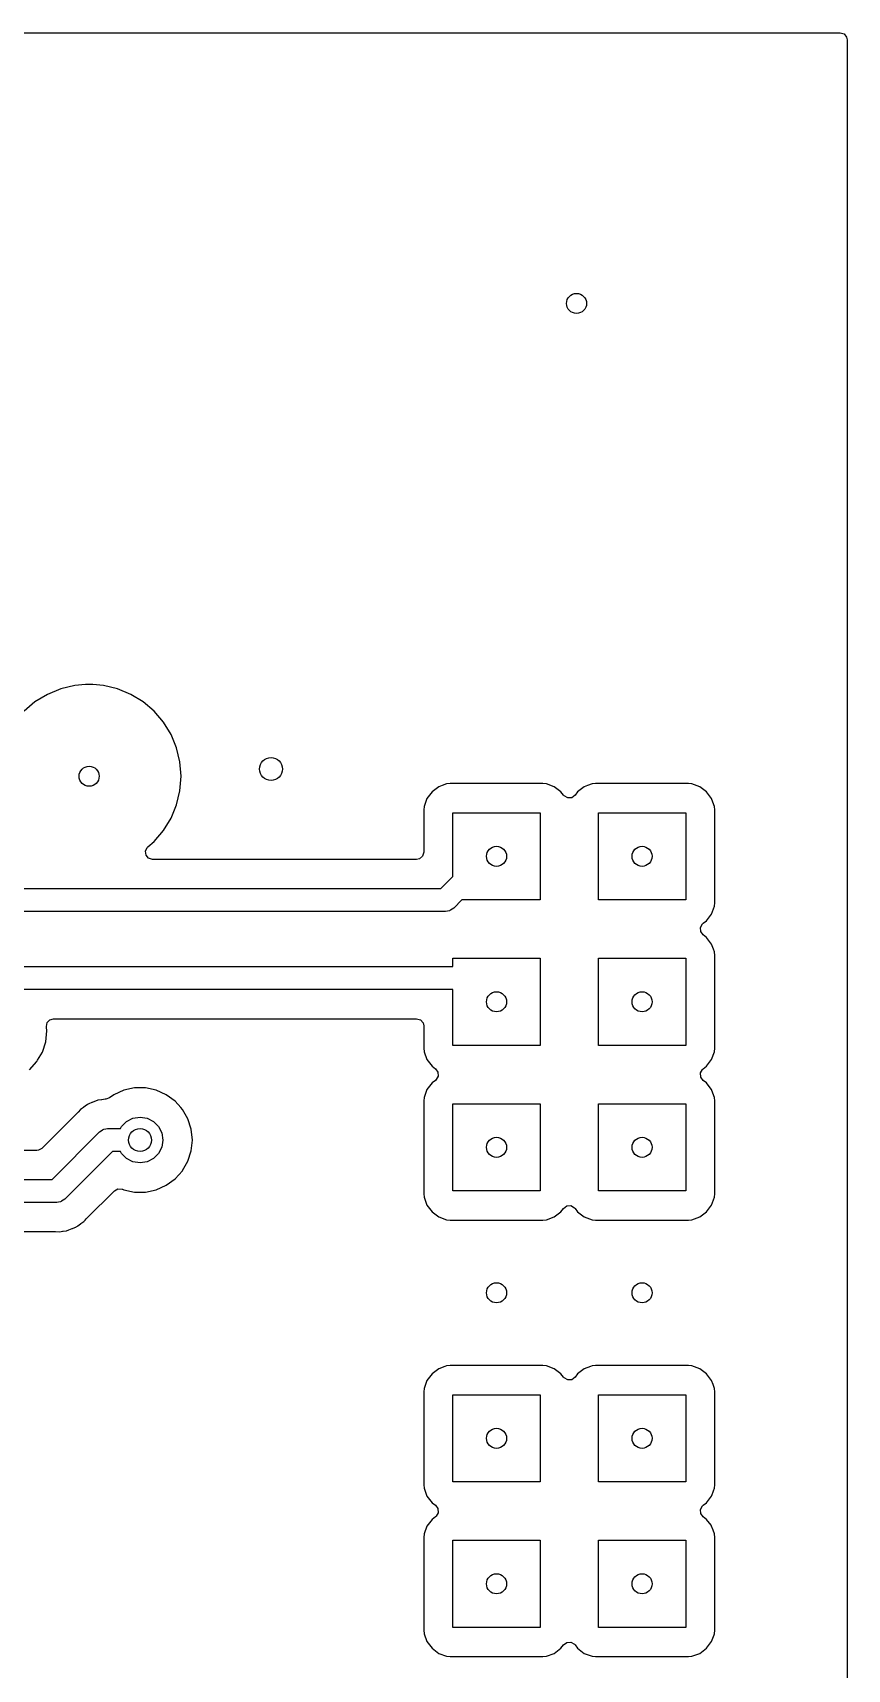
# Model space of a CAD drawing. Extents: x 0.01 to 3.59, y 0.01 to 1.99.
# Drawn here: x 3.026 to 3.586, y 0.861 to 1.986 of the extents above; entities that cross this region are included whole.
import ezdxf

# ---------------------------------------------------------------- set-up
doc = ezdxf.new("R2010")
doc.units = 0
doc.header["$MEASUREMENT"] = 0
doc.layers.add('BLACK', color=7, linetype='CONTINUOUS')

msp = doc.modelspace()

# ---------------------------------------------------------------- linework, layer by layer
at = {"layer": 'BLACK', "linetype": 'CONTINUOUS'}
for p, q in [((0.0189, 1.986), (3.5811, 1.986)), ((3.5811, 1.986), (3.5838, 1.9853)), ((3.5838, 1.9853), (3.5856, 1.9831)), ((3.5856, 1.9831), (3.586, 1.9811)), ((3.586, 1.9811), (3.586, 0.0189)), ((3.0363, 1.5313), (3.0278, 1.5261)), ((3.0455, 1.5351), (3.0363, 1.5313)), ((3.0551, 1.5374), (3.0455, 1.5351)), ((3.0625, 1.538), (3.0551, 1.5374)), ((3.0675, 1.538), (3.0625, 1.538)), ((3.0749, 1.5374), (3.0675, 1.538)), ((3.0845, 1.5351), (3.0749, 1.5374)), ((3.0937, 1.5313), (3.0845, 1.5351)), ((3.1022, 1.5261), (3.0937, 1.5313)), ((3.0278, 1.5261), (3.0203, 1.5197)), ((3.0278, 1.5261), (3.0278, 1.5261)), ((3.0278, 1.5261), (3.0278, 1.5261)), ((3.1097, 1.5197), (3.1022, 1.5261)), ((3.1161, 1.5122), (3.1097, 1.5197)), ((3.1213, 1.5037), (3.1161, 1.5122)), ((3.1251, 1.4945), (3.1213, 1.5037)), ((3.1274, 1.4849), (3.1251, 1.4945)), ((3.1282, 1.475), (3.1274, 1.4849)), ((3.1274, 1.4651), (3.1282, 1.475)), ((3.1251, 1.4555), (3.1274, 1.4651)), ((3.3007, 1.4643), (3.2972, 1.4597)), ((3.3053, 1.4678), (3.3007, 1.4643)), ((3.3076, 1.4686), (3.3053, 1.4678)), ((3.3053, 1.4678), (3.3053, 1.4678)), ((3.3053, 1.4678), (3.3053, 1.4678)), ((3.3107, 1.4698), (3.3076, 1.4686)), ((3.3131, 1.47), (3.3107, 1.4698)), ((3.3107, 1.4698), (3.3107, 1.4698)), ((3.3769, 1.47), (3.3131, 1.47)), ((3.3131, 1.47), (3.3131, 1.47)), ((3.3131, 1.47), (3.3131, 1.47)), ((3.3793, 1.4698), (3.3769, 1.47)), ((3.3769, 1.47), (3.3769, 1.47)), ((3.3769, 1.47), (3.3769, 1.47)), ((3.3847, 1.4678), (3.3793, 1.4698)), ((3.3793, 1.4698), (3.3793, 1.4698)), ((3.3793, 1.4698), (3.3793, 1.4698)), ((3.3893, 1.4643), (3.3847, 1.4678)), ((3.3847, 1.4678), (3.3847, 1.4678)), ((3.3847, 1.4678), (3.3847, 1.4678)), ((3.391, 1.462), (3.3893, 1.4643)), ((3.4007, 1.4643), (3.399, 1.462)), ((3.4053, 1.4678), (3.4007, 1.4643)), ((3.4076, 1.4686), (3.4053, 1.4678)), ((3.4053, 1.4678), (3.4053, 1.4678)), ((3.4053, 1.4678), (3.4053, 1.4678)), ((3.4107, 1.4698), (3.4076, 1.4686)), ((3.4131, 1.47), (3.4107, 1.4698)), ((3.4107, 1.4698), (3.4107, 1.4698)), ((3.4769, 1.47), (3.4131, 1.47)), ((3.4131, 1.47), (3.4131, 1.47)), ((3.4131, 1.47), (3.4131, 1.47)), ((3.4793, 1.4698), (3.4769, 1.47)), ((3.4769, 1.47), (3.4769, 1.47)), ((3.4769, 1.47), (3.4769, 1.47)), ((3.4847, 1.4678), (3.4793, 1.4698)), ((3.4793, 1.4698), (3.4793, 1.4698)), ((3.4793, 1.4698), (3.4793, 1.4698)), ((3.4893, 1.4643), (3.4847, 1.4678)), ((3.4928, 1.4597), (3.4893, 1.4643)), ((3.1213, 1.4463), (3.1251, 1.4555)), ((3.2952, 1.4543), (3.295, 1.4519)), ((3.295, 1.4519), (3.295, 1.4229)), ((3.2972, 1.4597), (3.2952, 1.4543)), ((3.2952, 1.4543), (3.2952, 1.4543)), ((3.2972, 1.4597), (3.2972, 1.4597)), ((3.3915, 1.4615), (3.391, 1.462)), ((3.3939, 1.4601), (3.3915, 1.4615)), ((3.3967, 1.4603), (3.3939, 1.4601)), ((3.399, 1.462), (3.3967, 1.4603)), ((3.4943, 1.4555), (3.4928, 1.4597)), ((3.4948, 1.4543), (3.4943, 1.4555)), ((3.495, 1.4519), (3.4948, 1.4543)), ((3.4948, 1.4543), (3.4948, 1.4543)), ((3.495, 1.3881), (3.495, 1.4519)), ((3.495, 1.4519), (3.495, 1.4519)), ((3.1161, 1.4378), (3.1213, 1.4463)), ((3.315, 1.4061), (3.315, 1.45)), ((3.315, 1.45), (3.375, 1.45)), ((3.375, 1.45), (3.375, 1.39)), ((3.415, 1.39), (3.415, 1.45)), ((3.415, 1.45), (3.475, 1.45)), ((3.475, 1.45), (3.475, 1.39)), ((3.1054, 1.4266), (3.1097, 1.4303)), ((3.1097, 1.4303), (3.1161, 1.4378)), ((3.1161, 1.4378), (3.1161, 1.4378)), ((3.1161, 1.4378), (3.1161, 1.4378)), ((3.1037, 1.4236), (3.1049, 1.4261)), ((3.1041, 1.4208), (3.1037, 1.4236)), ((3.1059, 1.4187), (3.1041, 1.4208)), ((3.1049, 1.4261), (3.1054, 1.4266)), ((3.1086, 1.4179), (3.1059, 1.4187)), ((3.29, 1.4179), (3.1086, 1.4179)), ((3.2921, 1.4183), (3.29, 1.4179)), ((3.2942, 1.4202), (3.2921, 1.4183)), ((3.295, 1.4229), (3.2942, 1.4202)), ((3.3067, 1.3979), (3.315, 1.4061)), ((2.41, 1.3979), (3.3067, 1.3979)), ((3.3144, 1.3837), (3.3134, 1.3829)), ((3.3156, 1.3844), (3.3144, 1.3837)), ((3.3211, 1.39), (3.3156, 1.3844)), ((3.375, 1.39), (3.3211, 1.39)), ((3.475, 1.39), (3.415, 1.39)), ((3.4928, 1.3803), (3.4948, 1.3857)), ((3.4948, 1.3857), (3.495, 1.3881)), ((3.4948, 1.3857), (3.4948, 1.3857)), ((3.495, 1.3881), (3.495, 1.3881)), ((3.31, 1.3821), (2.4133, 1.3821)), ((3.3113, 1.3824), (3.31, 1.3821)), ((3.3126, 1.3826), (3.3113, 1.3824)), ((3.313, 1.3828), (3.3126, 1.3826)), ((3.3134, 1.3829), (3.313, 1.3828)), ((3.4851, 1.3711), (3.4865, 1.3735)), ((3.4865, 1.3735), (3.487, 1.374)), ((3.487, 1.374), (3.4893, 1.3757)), ((3.4893, 1.3757), (3.4928, 1.3803)), ((3.4928, 1.3803), (3.4928, 1.3803)), ((3.4853, 1.3683), (3.4851, 1.3711)), ((3.487, 1.366), (3.4853, 1.3683)), ((3.4893, 1.3643), (3.487, 1.366)), ((3.4928, 1.3597), (3.4893, 1.3643)), ((3.315, 1.3442), (3.315, 1.35)), ((3.315, 1.35), (3.375, 1.35)), ((3.375, 1.35), (3.375, 1.29)), ((3.415, 1.29), (3.415, 1.35)), ((3.415, 1.35), (3.475, 1.35)), ((3.475, 1.35), (3.475, 1.29)), ((3.4941, 1.3561), (3.4928, 1.3597)), ((3.4948, 1.3543), (3.4941, 1.3561)), ((3.495, 1.3519), (3.4948, 1.3543)), ((3.4948, 1.3543), (3.4948, 1.3543)), ((3.495, 1.2881), (3.495, 1.3519)), ((3.495, 1.3519), (3.495, 1.3519)), ((2.4452, 1.3442), (3.0263, 1.3442)), ((3.0263, 1.3442), (3.1737, 1.3442)), ((3.1737, 1.3442), (3.315, 1.3442)), ((3.0263, 1.3285), (2.4484, 1.3285)), ((3.1737, 1.3285), (3.0263, 1.3285)), ((3.315, 1.3285), (3.1737, 1.3285)), ((3.315, 1.29), (3.315, 1.3285)), ((3.0357, 1.303), (3.0362, 1.3057)), ((3.0362, 1.3057), (3.0381, 1.3077)), ((3.0381, 1.3077), (3.0406, 1.3084)), ((3.0406, 1.3084), (3.172, 1.3084)), ((3.172, 1.3084), (3.29, 1.3084)), ((3.29, 1.3084), (3.2927, 1.3076)), ((3.2927, 1.3076), (3.2945, 1.3055)), ((3.2945, 1.3055), (3.295, 1.3035)), ((3.0352, 1.2925), (3.036, 1.3)), ((3.0357, 1.3026), (3.0357, 1.303)), ((3.036, 1.3), (3.0357, 1.3026)), ((3.295, 1.3035), (3.295, 1.2881)), ((3.0296, 1.2798), (3.0329, 1.2854)), ((3.0329, 1.2854), (3.0352, 1.2925)), ((3.295, 1.2881), (3.2952, 1.2857)), ((3.2952, 1.2857), (3.2952, 1.2857)), ((3.2952, 1.2857), (3.2972, 1.2803)), ((3.375, 1.29), (3.315, 1.29)), ((3.475, 1.29), (3.415, 1.29)), ((3.4928, 1.2803), (3.4948, 1.2857)), ((3.4948, 1.2857), (3.495, 1.2881)), ((3.4948, 1.2857), (3.4948, 1.2857)), ((3.495, 1.2881), (3.495, 1.2881)), ((3.0241, 1.2733), (3.0291, 1.2789)), ((3.0291, 1.2789), (3.0296, 1.2798)), ((3.0291, 1.2789), (3.0291, 1.2789)), ((3.2972, 1.2803), (3.2972, 1.2803)), ((3.2972, 1.2803), (3.3007, 1.2757)), ((3.3007, 1.2757), (3.303, 1.274)), ((3.303, 1.274), (3.3047, 1.2717)), ((3.3047, 1.2717), (3.3049, 1.2689)), ((3.4851, 1.2711), (3.4865, 1.2735)), ((3.4853, 1.2683), (3.4851, 1.2711)), ((3.4865, 1.2735), (3.487, 1.274)), ((3.487, 1.274), (3.4893, 1.2757)), ((3.4893, 1.2757), (3.4928, 1.2803)), ((3.4928, 1.2803), (3.4928, 1.2803)), ((3.0962, 1.2608), (3.0889, 1.2592)), ((3.1038, 1.2608), (3.0962, 1.2608)), ((3.1111, 1.2592), (3.1038, 1.2608)), ((3.3007, 1.2643), (3.2972, 1.2597)), ((3.303, 1.266), (3.3007, 1.2643)), ((3.3035, 1.2665), (3.303, 1.266)), ((3.3049, 1.2689), (3.3035, 1.2665)), ((3.487, 1.266), (3.4853, 1.2683)), ((3.4893, 1.2643), (3.487, 1.266)), ((3.4919, 1.2608), (3.4893, 1.2643)), ((3.4928, 1.2597), (3.4919, 1.2608)), ((3.0632, 1.249), (3.0613, 1.2476)), ((3.0636, 1.2492), (3.0632, 1.249)), ((3.0632, 1.249), (3.0632, 1.249)), ((3.0643, 1.2497), (3.0636, 1.2492)), ((3.0647, 1.2499), (3.0643, 1.2497)), ((3.0669, 1.2507), (3.0647, 1.2499)), ((3.0647, 1.2499), (3.0647, 1.2499)), ((3.0647, 1.2499), (3.0647, 1.2499)), ((3.0647, 1.2499), (3.0647, 1.2499)), ((3.0647, 1.2499), (3.0647, 1.2499)), ((3.0672, 1.2508), (3.0669, 1.2507)), ((3.0675, 1.251), (3.0672, 1.2508)), ((3.0694, 1.2518), (3.0675, 1.251)), ((3.0698, 1.2519), (3.0694, 1.2518)), ((3.0706, 1.2521), (3.0698, 1.2519)), ((3.071, 1.2523), (3.0706, 1.2521)), ((3.0734, 1.2526), (3.071, 1.2523)), ((3.071, 1.2523), (3.071, 1.2523)), ((3.071, 1.2523), (3.071, 1.2523)), ((3.0737, 1.2526), (3.0734, 1.2526)), ((3.076, 1.253), (3.0737, 1.2526)), ((3.0762, 1.2531), (3.076, 1.253)), ((3.076, 1.253), (3.076, 1.253)), ((3.076, 1.253), (3.076, 1.253)), ((3.0764, 1.2531), (3.0762, 1.2531)), ((3.0791, 1.254), (3.0764, 1.2531)), ((3.082, 1.2561), (3.0791, 1.254)), ((3.0889, 1.2592), (3.082, 1.2561)), ((3.082, 1.2561), (3.082, 1.2561)), ((3.118, 1.2561), (3.1111, 1.2592)), ((3.1241, 1.2517), (3.118, 1.2561)), ((3.128, 1.2474), (3.1241, 1.2517)), ((3.1241, 1.2517), (3.1241, 1.2517)), ((3.1241, 1.2517), (3.1241, 1.2517)), ((3.2952, 1.2543), (3.295, 1.2519)), ((3.295, 1.2519), (3.295, 1.1881)), ((3.2972, 1.2597), (3.2952, 1.2543)), ((3.2952, 1.2543), (3.2952, 1.2543)), ((3.2972, 1.2597), (3.2972, 1.2597)), ((3.315, 1.19), (3.315, 1.25)), ((3.315, 1.25), (3.375, 1.25)), ((3.375, 1.25), (3.375, 1.19)), ((3.415, 1.19), (3.415, 1.25)), ((3.415, 1.25), (3.475, 1.25)), ((3.475, 1.25), (3.475, 1.19)), ((3.4937, 1.2572), (3.4928, 1.2597)), ((3.4948, 1.2543), (3.4937, 1.2572)), ((3.495, 1.2519), (3.4948, 1.2543)), ((3.4948, 1.2543), (3.4948, 1.2543)), ((3.495, 1.1881), (3.495, 1.2519)), ((3.495, 1.2519), (3.495, 1.2519)), ((3.0573, 1.244), (3.0326, 1.2193)), ((3.0575, 1.2442), (3.0573, 1.244)), ((3.0591, 1.246), (3.0575, 1.2442)), ((3.0611, 1.2474), (3.0591, 1.246)), ((3.0591, 1.246), (3.0591, 1.246)), ((3.0613, 1.2476), (3.0611, 1.2474)), ((3.0873, 1.2343), (3.0907, 1.2377)), ((3.0907, 1.2377), (3.0951, 1.24)), ((3.0951, 1.24), (3.1, 1.2407)), ((3.1, 1.2407), (3.1049, 1.24)), ((3.1049, 1.24), (3.1093, 1.2377)), ((3.1093, 1.2377), (3.1127, 1.2343)), ((3.1291, 1.2461), (3.128, 1.2474)), ((3.1329, 1.2396), (3.1291, 1.2461)), ((3.1352, 1.2325), (3.1329, 1.2396)), ((3.0395, 1.1979), (3.0722, 1.2306)), ((3.0722, 1.2306), (3.0733, 1.2313)), ((3.0733, 1.2313), (3.0743, 1.2321)), ((3.0743, 1.2321), (3.0747, 1.2322)), ((3.0747, 1.2322), (3.0751, 1.2324)), ((3.0751, 1.2324), (3.0764, 1.2326)), ((3.0764, 1.2326), (3.0777, 1.2329)), ((3.0777, 1.2329), (3.0866, 1.2329)), ((3.0866, 1.2329), (3.0873, 1.2343)), ((3.1127, 1.2343), (3.115, 1.2299)), ((3.115, 1.2299), (3.1157, 1.225)), ((3.136, 1.225), (3.1352, 1.2325)), ((3.0291, 1.2179), (2.5157, 1.2179)), ((3.0302, 1.218), (3.0291, 1.2179)), ((3.0326, 1.2193), (3.0302, 1.218)), ((3.081, 1.2171), (3.0483, 1.1844)), ((3.0866, 1.2171), (3.081, 1.2171)), ((3.0873, 1.2157), (3.0866, 1.2171)), ((3.0907, 1.2123), (3.0873, 1.2157)), ((3.1127, 1.2157), (3.1093, 1.2123)), ((3.115, 1.2201), (3.1127, 1.2157)), ((3.1157, 1.225), (3.115, 1.2201)), ((3.1329, 1.2104), (3.1352, 1.2175)), ((3.1352, 1.2175), (3.136, 1.225)), ((3.0951, 1.21), (3.0907, 1.2123)), ((3.1, 1.2093), (3.0951, 1.21)), ((3.1049, 1.21), (3.1, 1.2093)), ((3.1093, 1.2123), (3.1049, 1.21)), ((3.1241, 1.1983), (3.1291, 1.2039)), ((3.1291, 1.2039), (3.1292, 1.204)), ((3.1291, 1.2039), (3.1291, 1.2039)), ((3.1292, 1.204), (3.1329, 1.2104)), ((2.39, 1.1979), (3.0395, 1.1979)), ((3.1111, 1.1908), (3.118, 1.1939)), ((3.118, 1.1939), (3.1241, 1.1983)), ((3.0427, 1.1821), (2.3933, 1.1821)), ((3.044, 1.1824), (3.0427, 1.1821)), ((3.0453, 1.1826), (3.044, 1.1824)), ((3.0457, 1.1828), (3.0453, 1.1826)), ((3.0461, 1.1829), (3.0457, 1.1828)), ((3.0472, 1.1837), (3.0461, 1.1829)), ((3.0483, 1.1844), (3.0472, 1.1837)), ((3.0632, 1.171), (3.0824, 1.1902)), ((3.0824, 1.1902), (3.0848, 1.1915)), ((3.0848, 1.1915), (3.0876, 1.1913)), ((3.0876, 1.1913), (3.0879, 1.1912)), ((3.0879, 1.1912), (3.0889, 1.1908)), ((3.0889, 1.1908), (3.0962, 1.1892)), ((3.0962, 1.1892), (3.1038, 1.1892)), ((3.1038, 1.1892), (3.1111, 1.1908)), ((3.295, 1.1881), (3.2952, 1.1857)), ((3.2952, 1.1857), (3.2952, 1.1857)), ((3.2952, 1.1857), (3.2972, 1.1803)), ((3.375, 1.19), (3.315, 1.19)), ((3.475, 1.19), (3.415, 1.19)), ((3.4928, 1.1803), (3.4948, 1.1857)), ((3.4948, 1.1857), (3.495, 1.1881)), ((3.4948, 1.1857), (3.4948, 1.1857)), ((3.495, 1.1881), (3.495, 1.1881)), ((3.0614, 1.169), (3.0623, 1.17)), ((3.0623, 1.17), (3.0629, 1.1708)), ((3.0629, 1.1708), (3.0632, 1.171)), ((3.2972, 1.1803), (3.2972, 1.1803)), ((3.2972, 1.1803), (3.3007, 1.1757)), ((3.3007, 1.1757), (3.3053, 1.1722)), ((3.3053, 1.1722), (3.3053, 1.1722)), ((3.3053, 1.1722), (3.3107, 1.1702)), ((3.3107, 1.1702), (3.3107, 1.1702)), ((3.3107, 1.1702), (3.3131, 1.17)), ((3.3131, 1.17), (3.3131, 1.17)), ((3.3131, 1.17), (3.3769, 1.17)), ((3.3769, 1.17), (3.3793, 1.1702)), ((3.3793, 1.1702), (3.3847, 1.1722)), ((3.3793, 1.1702), (3.3793, 1.1702)), ((3.3847, 1.1722), (3.3893, 1.1757)), ((3.3847, 1.1722), (3.3847, 1.1722)), ((3.3893, 1.1757), (3.391, 1.178)), ((3.391, 1.178), (3.3933, 1.1797)), ((3.3933, 1.1797), (3.3961, 1.1799)), ((3.3961, 1.1799), (3.3985, 1.1785)), ((3.3985, 1.1785), (3.399, 1.178)), ((3.399, 1.178), (3.4007, 1.1757)), ((3.4007, 1.1757), (3.4053, 1.1722)), ((3.4053, 1.1722), (3.4053, 1.1722)), ((3.4053, 1.1722), (3.4107, 1.1702)), ((3.4107, 1.1702), (3.4107, 1.1702)), ((3.4107, 1.1702), (3.4131, 1.17)), ((3.4131, 1.17), (3.4131, 1.17)), ((3.4131, 1.17), (3.4769, 1.17)), ((3.4769, 1.17), (3.4793, 1.1702)), ((3.4793, 1.1702), (3.4847, 1.1722)), ((3.4793, 1.1702), (3.4793, 1.1702)), ((3.4847, 1.1722), (3.4893, 1.1757)), ((3.4847, 1.1722), (3.4847, 1.1722)), ((3.4893, 1.1757), (3.4928, 1.1803)), ((3.4928, 1.1803), (3.4928, 1.1803)), ((2.6802, 1.1621), (3.0417, 1.1621)), ((3.0417, 1.1621), (3.042, 1.1621)), ((3.042, 1.1621), (3.0444, 1.162)), ((3.0444, 1.162), (3.0457, 1.1622)), ((3.0444, 1.162), (3.0444, 1.162)), ((3.0457, 1.1622), (3.0468, 1.1624)), ((3.0468, 1.1624), (3.0471, 1.1624)), ((3.0471, 1.1624), (3.0495, 1.1627)), ((3.0495, 1.1627), (3.0498, 1.1629)), ((3.0495, 1.1627), (3.0495, 1.1627)), ((3.0495, 1.1627), (3.0495, 1.1627)), ((3.0498, 1.1629), (3.0507, 1.1631)), ((3.0507, 1.1631), (3.0511, 1.1632)), ((3.0511, 1.1632), (3.0533, 1.1642)), ((3.0511, 1.1632), (3.0511, 1.1632)), ((3.0511, 1.1632), (3.0511, 1.1632)), ((3.0533, 1.1642), (3.0535, 1.1643)), ((3.0535, 1.1643), (3.0551, 1.1649)), ((3.0551, 1.1649), (3.0558, 1.1651)), ((3.0558, 1.1651), (3.0561, 1.1653)), ((3.0561, 1.1653), (3.0569, 1.1658)), ((3.0569, 1.1658), (3.0573, 1.166)), ((3.0573, 1.166), (3.0591, 1.1674)), ((3.0573, 1.166), (3.0573, 1.166)), ((3.0591, 1.1674), (3.0594, 1.1676)), ((3.0594, 1.1676), (3.0614, 1.169)), ((3.3095, 1.0693), (3.3053, 1.0678)), ((3.3107, 1.0698), (3.3095, 1.0693)), ((3.3131, 1.07), (3.3107, 1.0698)), ((3.3107, 1.0698), (3.3107, 1.0698)), ((3.3131, 1.07), (3.3131, 1.07)), ((3.3769, 1.07), (3.3131, 1.07)), ((3.3131, 1.07), (3.3131, 1.07)), ((3.3793, 1.0698), (3.3769, 1.07)), ((3.3769, 1.07), (3.3769, 1.07)), ((3.3769, 1.07), (3.3769, 1.07)), ((3.3847, 1.0678), (3.3793, 1.0698)), ((3.3793, 1.0698), (3.3793, 1.0698)), ((3.3793, 1.0698), (3.3793, 1.0698)), ((3.4095, 1.0693), (3.4053, 1.0678)), ((3.4107, 1.0698), (3.4095, 1.0693)), ((3.4131, 1.07), (3.4107, 1.0698)), ((3.4107, 1.0698), (3.4107, 1.0698)), ((3.4769, 1.07), (3.4131, 1.07)), ((3.4131, 1.07), (3.4131, 1.07)), ((3.4131, 1.07), (3.4131, 1.07)), ((3.4793, 1.0698), (3.4769, 1.07)), ((3.4769, 1.07), (3.4769, 1.07)), ((3.4769, 1.07), (3.4769, 1.07)), ((3.4847, 1.0678), (3.4793, 1.0698)), ((3.4793, 1.0698), (3.4793, 1.0698)), ((3.4793, 1.0698), (3.4793, 1.0698)), ((3.2972, 1.0597), (3.2952, 1.0543)), ((3.3007, 1.0643), (3.2972, 1.0597)), ((3.2972, 1.0597), (3.2972, 1.0597)), ((3.3053, 1.0678), (3.3007, 1.0643)), ((3.3053, 1.0678), (3.3053, 1.0678)), ((3.3053, 1.0678), (3.3053, 1.0678)), ((3.3893, 1.0643), (3.3847, 1.0678)), ((3.3847, 1.0678), (3.3847, 1.0678)), ((3.3847, 1.0678), (3.3847, 1.0678)), ((3.391, 1.062), (3.3893, 1.0643)), ((3.3915, 1.0615), (3.391, 1.062)), ((3.3939, 1.0601), (3.3915, 1.0615)), ((3.3967, 1.0603), (3.3939, 1.0601)), ((3.399, 1.062), (3.3967, 1.0603)), ((3.4007, 1.0643), (3.399, 1.062)), ((3.4053, 1.0678), (3.4007, 1.0643)), ((3.4053, 1.0678), (3.4053, 1.0678)), ((3.4053, 1.0678), (3.4053, 1.0678)), ((3.4893, 1.0643), (3.4847, 1.0678)), ((3.4847, 1.0678), (3.4847, 1.0678)), ((3.4847, 1.0678), (3.4847, 1.0678)), ((3.4913, 1.0616), (3.4893, 1.0643)), ((3.4928, 1.0597), (3.4913, 1.0616)), ((3.4938, 1.0569), (3.4928, 1.0597)), ((3.2952, 1.0543), (3.295, 1.0519)), ((3.295, 1.0519), (3.295, 0.9881)), ((3.2952, 1.0543), (3.2952, 1.0543)), ((3.315, 0.99), (3.315, 1.05)), ((3.315, 1.05), (3.375, 1.05)), ((3.375, 1.05), (3.375, 0.99)), ((3.415, 0.99), (3.415, 1.05)), ((3.415, 1.05), (3.475, 1.05)), ((3.475, 1.05), (3.475, 0.99)), ((3.4948, 1.0543), (3.4938, 1.0569)), ((3.495, 1.0519), (3.4948, 1.0543)), ((3.4948, 1.0543), (3.4948, 1.0543)), ((3.495, 0.9881), (3.495, 1.0519)), ((3.495, 1.0519), (3.495, 1.0519)), ((3.375, 0.99), (3.315, 0.99)), ((3.475, 0.99), (3.415, 0.99)), ((3.295, 0.9881), (3.2952, 0.9857)), ((3.2952, 0.9857), (3.2952, 0.9857)), ((3.2952, 0.9857), (3.2972, 0.9803)), ((3.2972, 0.9803), (3.2972, 0.9803)), ((3.2972, 0.9803), (3.3007, 0.9757)), ((3.4893, 0.9757), (3.4928, 0.9803)), ((3.4928, 0.9803), (3.4929, 0.9807)), ((3.4928, 0.9803), (3.4928, 0.9803)), ((3.4929, 0.9807), (3.4941, 0.9839)), ((3.4941, 0.9839), (3.4948, 0.9857)), ((3.4948, 0.9857), (3.495, 0.9881)), ((3.4948, 0.9857), (3.4948, 0.9857)), ((3.495, 0.9881), (3.495, 0.9881)), ((3.3007, 0.9757), (3.303, 0.974)), ((3.303, 0.974), (3.3047, 0.9717)), ((3.3049, 0.9689), (3.3035, 0.9665)), ((3.3047, 0.9717), (3.3049, 0.9689)), ((3.4851, 0.9711), (3.4865, 0.9735)), ((3.4853, 0.9683), (3.4851, 0.9711)), ((3.487, 0.966), (3.4853, 0.9683)), ((3.4865, 0.9735), (3.487, 0.974)), ((3.487, 0.974), (3.4893, 0.9757)), ((3.2972, 0.9597), (3.2952, 0.9543)), ((3.3007, 0.9643), (3.2972, 0.9597)), ((3.2972, 0.9597), (3.2972, 0.9597)), ((3.303, 0.966), (3.3007, 0.9643)), ((3.3035, 0.9665), (3.303, 0.966)), ((3.4893, 0.9643), (3.487, 0.966)), ((3.4924, 0.9602), (3.4893, 0.9643)), ((3.4928, 0.9597), (3.4924, 0.9602)), ((3.4938, 0.9569), (3.4928, 0.9597)), ((3.4948, 0.9543), (3.4938, 0.9569)), ((3.2952, 0.9543), (3.295, 0.9519)), ((3.295, 0.9519), (3.295, 0.8881)), ((3.2952, 0.9543), (3.2952, 0.9543)), ((3.315, 0.89), (3.315, 0.95)), ((3.315, 0.95), (3.375, 0.95)), ((3.375, 0.95), (3.375, 0.89)), ((3.415, 0.89), (3.415, 0.95)), ((3.415, 0.95), (3.475, 0.95)), ((3.475, 0.95), (3.475, 0.89)), ((3.495, 0.9519), (3.4948, 0.9543)), ((3.4948, 0.9543), (3.4948, 0.9543)), ((3.495, 0.8881), (3.495, 0.9519)), ((3.495, 0.9519), (3.495, 0.9519)), ((3.375, 0.89), (3.315, 0.89)), ((3.475, 0.89), (3.415, 0.89)), ((3.295, 0.8881), (3.2952, 0.8857)), ((3.2952, 0.8857), (3.2952, 0.8857)), ((3.2952, 0.8857), (3.2972, 0.8803)), ((3.2972, 0.8803), (3.2972, 0.8803)), ((3.2972, 0.8803), (3.3007, 0.8757)), ((3.3893, 0.8757), (3.391, 0.878)), ((3.391, 0.878), (3.3933, 0.8797)), ((3.3933, 0.8797), (3.3961, 0.8799)), ((3.3961, 0.8799), (3.3985, 0.8785)), ((3.3985, 0.8785), (3.399, 0.878)), ((3.399, 0.878), (3.4007, 0.8757)), ((3.4893, 0.8757), (3.4928, 0.8803)), ((3.4928, 0.8804), (3.4945, 0.885)), ((3.4928, 0.8803), (3.4928, 0.8804)), ((3.4928, 0.8803), (3.4928, 0.8803)), ((3.4945, 0.885), (3.4948, 0.8857)), ((3.4948, 0.8857), (3.495, 0.8881)), ((3.4948, 0.8857), (3.4948, 0.8857)), ((3.495, 0.8881), (3.495, 0.8881)), ((3.3007, 0.8757), (3.3053, 0.8722)), ((3.3053, 0.8722), (3.3053, 0.8722)), ((3.3053, 0.8722), (3.3107, 0.8702)), ((3.3107, 0.8702), (3.3107, 0.8702)), ((3.3107, 0.8702), (3.3131, 0.87)), ((3.3131, 0.87), (3.3131, 0.87)), ((3.3131, 0.87), (3.3769, 0.87)), ((3.3769, 0.87), (3.3793, 0.8702)), ((3.3793, 0.8702), (3.3847, 0.8722)), ((3.3793, 0.8702), (3.3793, 0.8702)), ((3.3847, 0.8722), (3.3893, 0.8757)), ((3.3847, 0.8722), (3.3847, 0.8722)), ((3.4007, 0.8757), (3.4053, 0.8722)), ((3.4053, 0.8722), (3.4053, 0.8722)), ((3.4053, 0.8722), (3.4107, 0.8702)), ((3.4107, 0.8702), (3.4107, 0.8702)), ((3.4107, 0.8702), (3.4131, 0.87)), ((3.4131, 0.87), (3.4131, 0.87)), ((3.4131, 0.87), (3.4769, 0.87)), ((3.4769, 0.87), (3.4793, 0.8702)), ((3.4793, 0.8702), (3.4847, 0.8722)), ((3.4793, 0.8702), (3.4793, 0.8702)), ((3.4847, 0.8722), (3.4893, 0.8757)), ((3.4847, 0.8722), (3.4847, 0.8722))]:
    msp.add_line(p, q, dxfattribs=at)
at = {"layer": 'BLACK'}
for centre, radius in [((3.4, 1.8), 0.00689), ((3.19, 1.48), 0.00787), ((3.065, 1.475), 0.00689), ((3.345, 1.42), 0.00689), ((3.445, 1.42), 0.00689), ((3.345, 1.32), 0.00689), ((3.445, 1.32), 0.00689), ((3.1, 1.225), 0.00787), ((3.345, 1.22), 0.00689), ((3.445, 1.22), 0.00689), ((3.345, 1.12), 0.00689), ((3.445, 1.12), 0.00689), ((3.345, 1.02), 0.00689), ((3.445, 1.02), 0.00689), ((3.345, 0.92), 0.00689), ((3.445, 0.92), 0.00689)]:
    msp.add_circle(centre, radius, dxfattribs=at)

doc.saveas('drawing.dxf')
